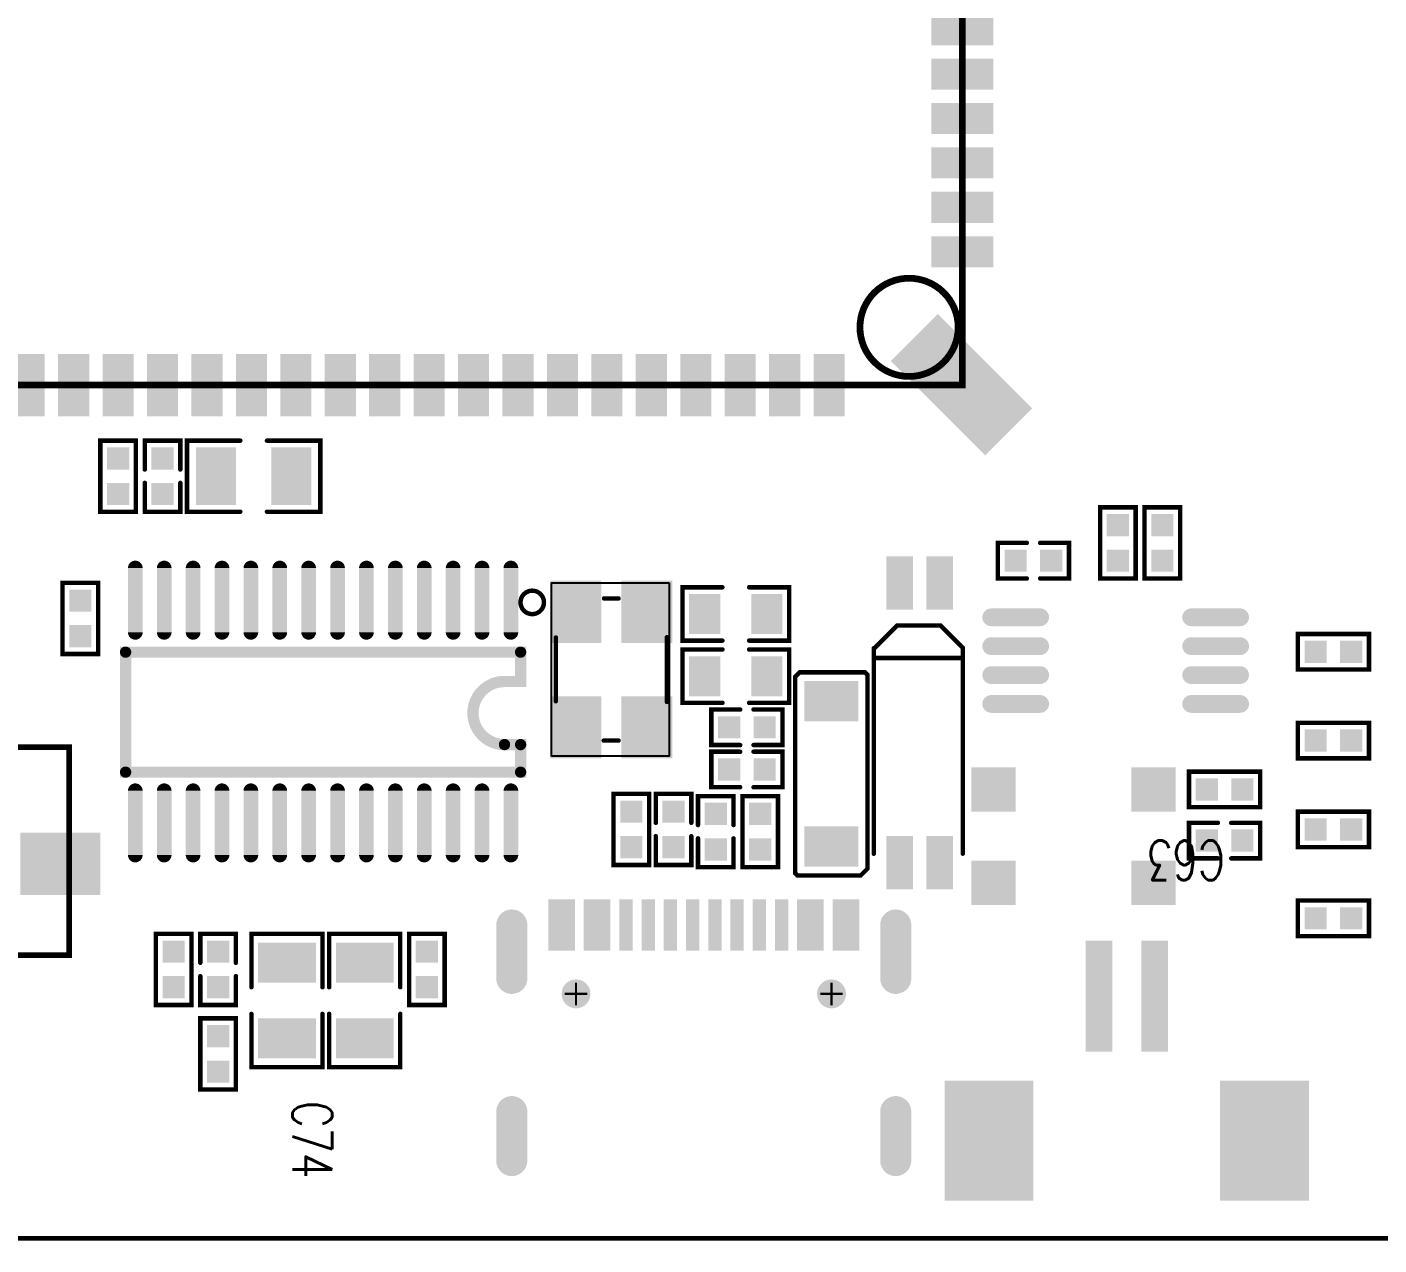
# Model space of a CAD drawing. Extents: x -122 to 0, y 0 to 77.
# Drawn here: x -72.75 to -42.33, y -0.15 to 27.26 of the extents above; entities that cross this region are included whole.
import ezdxf

# ---------------------------------------------------------------- set-up
doc = ezdxf.new("R2010")
doc.units = 0
doc.linetypes.add('KEEPOUT_00001000$0', pattern=[2, 1, 1])
for name, color, linetype in [('BOARD_OUTLINE_00', 255, 'CONTINUOUS'), ('DRIL_PLTE_THRU_01', 34, 'CONTINUOUS'), ('DRIL_SYMBOL', 255, 'CONTINUOUS'), ('KEEPOUT_01', 130, 'CONTINUOUS'), ('PADS_INNER', 43, 'CONTINUOUS'), ('PADS_TOP', 43, 'CONTINUOUS'), ('PART_NAME_01', 254, 'CONTINUOUS'), ('PART_TOP_2DLINE_00', 253, 'CONTINUOUS'), ('PART_TOP_2DLINE_01', 253, 'CONTINUOUS')]:
    doc.layers.add(name, color=color, linetype=linetype)
doc.styles.add('W0$1016', font='simplex', dxfattribs={"width": 0.75})
doc.styles.add('W0$127', font='simplex', dxfattribs={"width": 0.75})

# ---------------------------------------------------------------- blocks, each defined once
blk = doc.blocks.new('BOARD_33')
at = {"layer": 'BOARD_OUTLINE_00', "const_width": 0.1}
blk.add_lwpolyline([(0, -0.4), (120, -0.4), (120, -75.4), (0, -75.4)], close=True, dxfattribs=at)
blk = doc.blocks.new('SMOOTH_0$1')
at = {"const_width": 0.05}
blk.add_lwpolyline([(-0.025, 0, 1), (0.025, 0, 1)], format="xyb", close=True, dxfattribs=at)
blk = doc.blocks.new('PART_BODY_TOP_85')
at = {"layer": 'KEEPOUT_01', "linetype": 'KEEPOUT_00001000$0'}
blk.add_lwpolyline([(-1.95, 1.3), (1.95, 1.3), (1.95, -1.35), (-1.95, -1.35)], close=True, dxfattribs=at)
at = {"layer": 'PART_TOP_2DLINE_01', "const_width": 0.1}
for points in [[(-0.726, 1.25), (0.73, 1.25)], [(-1.6, -0.164), (-1.6, 0.163)], [(1.6, -0.172), (1.6, 0.163)], [(-0.72, -1.25), (0.715, -1.25)]]:
    blk.add_lwpolyline(points, dxfattribs=at)
blk.add_lwpolyline([(-1.247, -1.78, 1), (-1.774, -1.78, 1)], format="xyb", close=True, dxfattribs=at)
at = {"layer": 'PART_TOP_2DLINE_01'}
for p in [(-0.726, 1.25), (0.73, 1.25), (-1.6, 0.163), (1.6, 0.163), (-1.6, -0.164), (1.6, -0.172), (-0.72, -1.25), (0.715, -1.25)]:
    blk.add_blockref('SMOOTH_0$1', p, dxfattribs=at)
blk = doc.blocks.new('DRIL_HOLE_0')
blk.add_lwpolyline([(0, 0, 1), (0, 0, 1)], format="xyb", close=True)
blk = doc.blocks.new('PAD_0')
blk.add_lwpolyline([(0, 0, 1), (0, 0, 1)], format="xyb", close=True)
blk = doc.blocks.new('PAD_1')
at = {"const_width": 1.15}
blk.add_lwpolyline([(-0.7, 0), (0.7, 0)], dxfattribs=at)
blk = doc.blocks.new('STK_TOP_78')
at = {"layer": 'DRIL_PLTE_THRU_01'}
blk.add_blockref('DRIL_HOLE_0', (0, 0), dxfattribs=at)
at = {"layer": 'PADS_INNER'}
blk.add_blockref('PAD_0', (0, 0), dxfattribs=at)
at = {"layer": 'PADS_TOP'}
blk.add_blockref('PAD_1', (0, 0), dxfattribs=at)
blk = doc.blocks.new('SYM_TOP_46')
for name, p in [('STK_TOP_78', (-1.3, 0.8)), ('PART_BODY_TOP_85', (0, 0)), ('STK_TOP_78', (1.3, 0.8)), ('STK_TOP_78', (-1.3, -0.8)), ('STK_TOP_78', (1.3, -0.8))]:
    blk.add_blockref(name, p)
blk = doc.blocks.new('PART_TOP_0')
blk.add_blockref('SYM_TOP_46', (0, 0))
blk = doc.blocks.new('PART_BODY_TOP_46')
at = {"layer": 'PART_TOP_2DLINE_00', "const_width": 0.1}
for points in [[(-0.3, 0.8), (-1.5, 0.8), (-1.5, -0.8), (-0.3, -0.8)], [(0.3, 0.8), (1.5, 0.8), (1.5, -0.8), (0.3, -0.8)]]:
    blk.add_lwpolyline(points, dxfattribs=at)
at = {"layer": 'PART_TOP_2DLINE_00'}
for p in [(-1.5, 0.8), (-0.3, 0.8), (0.3, 0.8), (1.5, 0.8), (-1.5, -0.8), (-0.3, -0.8), (0.3, -0.8), (1.5, -0.8)]:
    blk.add_blockref('SMOOTH_0$1', p, dxfattribs=at)
blk = doc.blocks.new('PAD_2')
at = {"const_width": 0.9}
blk.add_lwpolyline([(-0.65, 0), (0.65, 0)], dxfattribs=at)
blk = doc.blocks.new('STK_TOP_9')
at = {"layer": 'DRIL_PLTE_THRU_01'}
blk.add_blockref('DRIL_HOLE_0', (0, 0), dxfattribs=at)
at = {"layer": 'PADS_INNER'}
blk.add_blockref('PAD_0', (0, 0), dxfattribs=at)
at = {"layer": 'PADS_TOP', "rotation": 90}
blk.add_blockref('PAD_2', (0, 0), dxfattribs=at)
blk = doc.blocks.new('SYM_TOP_7')
for name, p in [('STK_TOP_9', (-0.85, 0)), ('STK_TOP_9', (0.85, 0)), ('PART_BODY_TOP_46', (0, 0))]:
    blk.add_blockref(name, p)
blk = doc.blocks.new('PART_TOP_1')
blk.add_blockref('SYM_TOP_7', (0, 0))
blk = doc.blocks.new('DRIL_SLOT_0002300059000000900')
at = {"const_width": 0.3}
blk.add_lwpolyline([(0.15, -0.45), (0.15, 0.45, 1), (-0.15, 0.45), (-0.15, -0.45, 1)], format="xyb", close=True, dxfattribs=at)
blk = doc.blocks.new('PAD_17')
at = {"const_width": 0.35}
blk.add_lwpolyline([(-0.4, -0.175), (0.4, -0.175, 1), (0.4, 0.175), (-0.4, 0.175, 1)], format="xyb", close=True, dxfattribs=at)
blk = doc.blocks.new('PAD_19')
at = {"const_width": 0.35}
blk.add_lwpolyline([(-0.55, -0.175), (0.55, -0.175, 1), (0.55, 0.175), (-0.55, 0.175, 1)], format="xyb", close=True, dxfattribs=at)
blk = doc.blocks.new('STK_TOP_19')
at = {"layer": 'DRIL_PLTE_THRU_01'}
blk.add_blockref('DRIL_SLOT_0002300059000000900', (0, 0), dxfattribs=at)
at = {"layer": 'PADS_INNER', "rotation": 90}
blk.add_blockref('PAD_17', (0, 0), dxfattribs=at)
at = {"layer": 'PADS_TOP', "rotation": 90}
blk.add_blockref('PAD_19', (0, 0), dxfattribs=at)
blk = doc.blocks.new('PAD_21')
at = {"const_width": 0.35}
blk.add_lwpolyline([(-0.6, -0.175), (0.6, -0.175, 1), (0.6, 0.175), (-0.6, 0.175, 1)], format="xyb", close=True, dxfattribs=at)
blk = doc.blocks.new('STK_TOP_20')
at = {"layer": 'DRIL_PLTE_THRU_01'}
blk.add_blockref('DRIL_SLOT_0002300059000000900', (0, 0), dxfattribs=at)
at = {"layer": 'PADS_INNER', "rotation": 90}
blk.add_blockref('PAD_19', (0, 0), dxfattribs=at)
at = {"layer": 'PADS_TOP', "rotation": 90}
blk.add_blockref('PAD_21', (0, 0), dxfattribs=at)
blk = doc.blocks.new('DRIL_SYMBOL_0$65')
at = {"layer": 'DRIL_SYMBOL', "const_width": 0.0508}
for points in [[(-0.254, 0), (0.254, 0)], [(0, -0.254), (0, 0.254)]]:
    blk.add_lwpolyline(points, dxfattribs=at)
blk = doc.blocks.new('DRIL_HOLE_0$65')
at = {"const_width": 0.325}
blk.add_lwpolyline([(-0.1625, 0, 1), (0.1625, 0, 1)], format="xyb", close=True, dxfattribs=at)
blk.add_blockref('DRIL_SYMBOL_0$65', (0, 0))
blk = doc.blocks.new('PAD_22')
at = {"const_width": 0.325}
blk.add_lwpolyline([(0, -0.1625, 1), (0, 0.1625, 1)], format="xyb", close=True, dxfattribs=at)
blk = doc.blocks.new('STK_TOP_21')
at = {"layer": 'DRIL_PLTE_THRU_01'}
blk.add_blockref('DRIL_HOLE_0$65', (0, 0), dxfattribs=at)
at = {"layer": 'PADS_INNER'}
blk.add_blockref('PAD_22', (0, 0), dxfattribs=at)
at = {"layer": 'PADS_TOP'}
blk.add_blockref('PAD_22', (0, 0), dxfattribs=at)
blk = doc.blocks.new('PAD_23')
at = {"const_width": 0.6}
blk.add_lwpolyline([(-0.575, 0), (0.575, 0)], dxfattribs=at)
blk = doc.blocks.new('STK_TOP_18')
at = {"layer": 'DRIL_PLTE_THRU_01'}
blk.add_blockref('DRIL_HOLE_0', (0, 0), dxfattribs=at)
at = {"layer": 'PADS_INNER'}
blk.add_blockref('PAD_0', (0, 0), dxfattribs=at)
at = {"layer": 'PADS_TOP', "rotation": 90}
blk.add_blockref('PAD_23', (0, 0), dxfattribs=at)
blk = doc.blocks.new('PAD_24')
at = {"const_width": 0.3}
blk.add_lwpolyline([(-0.575, 0), (0.575, 0)], dxfattribs=at)
blk = doc.blocks.new('STK_TOP_22')
at = {"layer": 'DRIL_PLTE_THRU_01'}
blk.add_blockref('DRIL_HOLE_0', (0, 0), dxfattribs=at)
at = {"layer": 'PADS_INNER'}
blk.add_blockref('PAD_0', (0, 0), dxfattribs=at)
at = {"layer": 'PADS_TOP', "rotation": 90}
blk.add_blockref('PAD_24', (0, 0), dxfattribs=at)
blk = doc.blocks.new('SYM_TOP_14')
for name, p in [('STK_TOP_18', (-7.52, 4.75)), ('STK_TOP_18', (-7.52, 4.75)), ('STK_TOP_18', (-6.72, 4.75)), ('STK_TOP_18', (-6.72, 4.75)), ('STK_TOP_18', (-1.92, 4.75)), ('STK_TOP_18', (-1.92, 4.75)), ('STK_TOP_18', (-1.12, 4.75)), ('STK_TOP_18', (-1.12, 4.75)), ('STK_TOP_22', (-6.07, 4.75)), ('STK_TOP_22', (-5.57, 4.75)), ('STK_TOP_22', (-5.07, 4.75)), ('STK_TOP_22', (-4.57, 4.75)), ('STK_TOP_22', (-4.07, 4.75)), ('STK_TOP_22', (-3.57, 4.75)), ('STK_TOP_22', (-3.07, 4.75)), ('STK_TOP_22', (-2.57, 4.75)), ('STK_TOP_20', (-8.64, 4.15)), ('STK_TOP_20', (0, 4.15)), ('STK_TOP_21', (-7.195, 3.2)), ('STK_TOP_21', (-1.445, 3.2)), ('STK_TOP_19', (-8.64, 0)), ('STK_TOP_19', (0, 0))]:
    blk.add_blockref(name, p)
blk = doc.blocks.new('PART_TOP_53')
blk.add_blockref('SYM_TOP_14', (0, 0))
blk = doc.blocks.new('SMOOTH_0$127')
at = {"const_width": 0.0635}
blk.add_lwpolyline([(-0.03175, 0, 1), (0.03175, 0, 1)], format="xyb", close=True, dxfattribs=at)
blk = doc.blocks.new('PART_BODY_TOP_54')
at = {"layer": 'PART_TOP_2DLINE_01', "const_width": 0.127}
blk.add_lwpolyline([(-16.68, -0.15), (-16.68, -4.825), (1.9, -4.825), (1.9, -0.15), (0.5, -0.15), (0.5, -0.85), (-15.03, -0.85), (-15.03, -0.15)], close=True, dxfattribs=at)
at = {"layer": 'PART_TOP_2DLINE_01'}
for p in [(-16.68, -0.15), (-15.03, -0.15), (0.5, -0.15), (1.9, -0.15), (-15.03, -0.85), (0.5, -0.85), (-16.68, -4.825), (1.9, -4.825)]:
    blk.add_blockref('SMOOTH_0$127', p, dxfattribs=at)
blk = doc.blocks.new('PAD_25')
at = {"const_width": 0.3}
blk.add_lwpolyline([(-0.65, 0), (0.65, 0)], dxfattribs=at)
blk = doc.blocks.new('STK_TOP_23')
at = {"layer": 'DRIL_PLTE_THRU_01'}
blk.add_blockref('DRIL_HOLE_0', (0, 0), dxfattribs=at)
at = {"layer": 'PADS_INNER'}
blk.add_blockref('PAD_0', (0, 0), dxfattribs=at)
at = {"layer": 'PADS_TOP', "rotation": 90}
blk.add_blockref('PAD_25', (0, 0), dxfattribs=at)
blk = doc.blocks.new('PAD_26')
at = {"const_width": 1.4}
blk.add_lwpolyline([(-0.9, 0), (0.9, 0)], dxfattribs=at)
blk = doc.blocks.new('STK_TOP_24')
at = {"layer": 'DRIL_PLTE_THRU_01'}
blk.add_blockref('DRIL_HOLE_0', (0, 0), dxfattribs=at)
at = {"layer": 'PADS_INNER'}
blk.add_blockref('PAD_0', (0, 0), dxfattribs=at)
at = {"layer": 'PADS_TOP'}
blk.add_blockref('PAD_26', (0, 0), dxfattribs=at)
blk = doc.blocks.new('SYM_TOP_15')
for name, p in [('STK_TOP_23', (-14.5, 0)), ('STK_TOP_23', (-14, 0)), ('STK_TOP_23', (-13.5, 0)), ('STK_TOP_23', (-13, 0)), ('STK_TOP_23', (-12.5, 0)), ('STK_TOP_23', (-12, 0)), ('STK_TOP_23', (-11.5, 0)), ('STK_TOP_23', (-11, 0)), ('STK_TOP_23', (-10.5, 0)), ('STK_TOP_23', (-10, 0)), ('STK_TOP_23', (-9.5, 0)), ('STK_TOP_23', (-9, 0)), ('STK_TOP_23', (-8.5, 0)), ('STK_TOP_23', (-8, 0)), ('STK_TOP_23', (-7.5, 0)), ('STK_TOP_23', (-7, 0)), ('STK_TOP_23', (-6.5, 0)), ('STK_TOP_23', (-6, 0)), ('STK_TOP_23', (-5.5, 0)), ('STK_TOP_23', (-5, 0)), ('STK_TOP_23', (-4.5, 0)), ('STK_TOP_23', (-4, 0)), ('STK_TOP_23', (-3.5, 0)), ('STK_TOP_23', (-3, 0)), ('STK_TOP_23', (-2.5, 0)), ('STK_TOP_23', (-2, 0)), ('STK_TOP_23', (-1.5, 0)), ('STK_TOP_23', (-1, 0)), ('STK_TOP_23', (-0.5, 0)), ('STK_TOP_23', (0, 0)), ('PART_BODY_TOP_54', (0, 0)), ('STK_TOP_24', (-16.2, -2.775)), ('STK_TOP_24', (1.7, -2.775))]:
    blk.add_blockref(name, p)
blk = doc.blocks.new('PART_TOP_54')
blk.add_blockref('SYM_TOP_15', (0, 0))
blk = doc.blocks.new('PART_BODY_TOP_66')
at = {"layer": 'PART_TOP_2DLINE_01', "const_width": 0.1}
blk.add_lwpolyline([(-0.8, 0.4), (0.8, 0.4), (0.8, -0.4), (-0.8, -0.4)], close=True, dxfattribs=at)
at = {"layer": 'PART_TOP_2DLINE_01'}
for p in [(-0.8, 0.4), (0.8, 0.4), (-0.8, -0.4), (0.8, -0.4)]:
    blk.add_blockref('SMOOTH_0$1', p, dxfattribs=at)
blk = doc.blocks.new('PAD_5')
at = {"const_width": 0.5}
blk.add_lwpolyline([(-0.25, 0), (0.25, 0)], dxfattribs=at)
blk = doc.blocks.new('STK_TOP_7')
at = {"layer": 'DRIL_PLTE_THRU_01'}
blk.add_blockref('DRIL_HOLE_0', (0, 0), dxfattribs=at)
at = {"layer": 'PADS_INNER'}
blk.add_blockref('PAD_0', (0, 0), dxfattribs=at)
at = {"layer": 'PADS_TOP'}
blk.add_blockref('PAD_5', (0, 0), dxfattribs=at)
blk = doc.blocks.new('SYM_TOP_27')
for name, p in [('PART_BODY_TOP_66', (0, 0)), ('STK_TOP_7', (-0.4, 0)), ('STK_TOP_7', (0.4, 0))]:
    blk.add_blockref(name, p)
blk = doc.blocks.new('PART_TOP_87')
blk.add_blockref('SYM_TOP_27', (0, 0))
blk = doc.blocks.new('PART_TOP_131')
blk.add_blockref('SYM_TOP_27', (0, 0))
blk = doc.blocks.new('PART_TOP_132')
blk.add_blockref('SYM_TOP_27', (0, 0))
blk = doc.blocks.new('PART_TOP_133')
blk.add_blockref('SYM_TOP_27', (0, 0))
blk = doc.blocks.new('PART_TOP_139')
blk.add_blockref('SYM_TOP_27', (0, 0))
blk = doc.blocks.new('PART_TOP_147')
blk.add_blockref('SYM_TOP_27', (0, 0))
blk = doc.blocks.new('PART_TOP_148')
blk.add_blockref('SYM_TOP_27', (0, 0))
blk = doc.blocks.new('PART_TOP_149')
blk.add_blockref('SYM_TOP_27', (0, 0))
blk = doc.blocks.new('PART_TOP_150')
blk.add_blockref('SYM_TOP_27', (0, 0))
blk = doc.blocks.new('SMOOTH_0$1524')
at = {"const_width": 0.0762}
blk.add_lwpolyline([(-0.0381, 0, 1), (0.0381, 0, 1)], format="xyb", close=True, dxfattribs=at)
blk = doc.blocks.new('PART_BODY_TOP_73')
at = {"layer": 'PART_TOP_2DLINE_01', "const_width": 0.152}
blk.add_lwpolyline([(-3, 35), (32, 35), (32, 0), (-3, 0)], close=True, dxfattribs=at)
blk.add_lwpolyline([(-2.805, 1.2, 1), (-0.595, 1.2, 1)], format="xyb", close=True, dxfattribs=at)
at = {"layer": 'PART_TOP_2DLINE_01'}
blk.add_blockref('SMOOTH_0$1524', (-3, 0), dxfattribs=at)
blk = doc.blocks.new('PAD_48')
blk.add_lwpolyline([(0, 0), (0, 0)])
blk = doc.blocks.new('PAD_51')
at = {"const_width": 0.7}
blk.add_lwpolyline([(-0.7, 0), (0.7, 0)], dxfattribs=at)
blk = doc.blocks.new('STK_TOP_55')
at = {"layer": 'DRIL_PLTE_THRU_01'}
blk.add_blockref('DRIL_HOLE_0', (0, 0), dxfattribs=at)
at = {"layer": 'PADS_INNER'}
blk.add_blockref('PAD_48', (0, 0), dxfattribs=at)
at = {"layer": 'PADS_TOP', "rotation": 90}
blk.add_blockref('PAD_51', (0, 0), dxfattribs=at)
blk = doc.blocks.new('STK_TOP_54')
at = {"layer": 'DRIL_PLTE_THRU_01'}
blk.add_blockref('DRIL_HOLE_0', (0, 0), dxfattribs=at)
at = {"layer": 'PADS_INNER'}
blk.add_blockref('PAD_48', (0, 0), dxfattribs=at)
at = {"layer": 'PADS_TOP'}
blk.add_blockref('PAD_51', (0, 0), dxfattribs=at)
blk = doc.blocks.new('PAD_52')
at = {"const_width": 1.5}
blk.add_lwpolyline([(-1.5, 0), (1.5, 0)], dxfattribs=at)
blk = doc.blocks.new('STK_TOP_56')
at = {"layer": 'DRIL_PLTE_THRU_01'}
blk.add_blockref('DRIL_HOLE_0', (0, 0), dxfattribs=at)
at = {"layer": 'PADS_INNER'}
blk.add_blockref('PAD_48', (0, 0), dxfattribs=at)
at = {"layer": 'PADS_TOP', "rotation": 45}
blk.add_blockref('PAD_52', (0, 0), dxfattribs=at)
blk = doc.blocks.new('SYM_TOP_34')
for name, p in [('PART_BODY_TOP_73', (0, 0)), ('STK_TOP_54', (-3, 21)), ('STK_TOP_54', (-3, 20)), ('STK_TOP_54', (-3, 19)), ('STK_TOP_54', (-3, 18)), ('STK_TOP_54', (-3, 17)), ('STK_TOP_54', (-3, 16)), ('STK_TOP_54', (-3, 15)), ('STK_TOP_54', (-3, 14)), ('STK_TOP_54', (-3, 13)), ('STK_TOP_54', (-3, 12)), ('STK_TOP_54', (-3, 11)), ('STK_TOP_54', (-3, 10)), ('STK_TOP_54', (-3, 9)), ('STK_TOP_54', (-3, 8)), ('STK_TOP_54', (-3, 7)), ('STK_TOP_54', (-3, 6)), ('STK_TOP_54', (-3, 5)), ('STK_TOP_54', (-3, 4)), ('STK_TOP_54', (-3, 3)), ('STK_TOP_56', (-2.99, 0.02)), ('STK_TOP_55', (0, 0)), ('STK_TOP_55', (1, 0)), ('STK_TOP_55', (2, 0)), ('STK_TOP_55', (3, 0)), ('STK_TOP_55', (4, 0)), ('STK_TOP_55', (5, 0))]:
    blk.add_blockref(name, p)
blk = doc.blocks.new('PART_TOP_153')
blk.add_blockref('SYM_TOP_34', (0, 0))
blk = doc.blocks.new('SMOOTH_0$254')
at = {"const_width": 0.127}
blk.add_lwpolyline([(-0.0635, 0, 1), (0.0635, 0, 1)], format="xyb", close=True, dxfattribs=at)
blk = doc.blocks.new('PART_BODY_TOP_77')
at = {"layer": 'PART_TOP_2DLINE_00', "const_width": 0.254}
blk.add_lwpolyline([(-1.44, 4.158), (-1.44, -4.732), (1.26, -4.732), (1.26, 4.158), (0.64, 4.158), (0.64, 3.796, -1), (-0.78, 3.796), (-0.78, 4.158)], format="xyb", close=True, dxfattribs=at)
at = {"layer": 'PART_TOP_2DLINE_00'}
for p in [(-1.44, 4.158), (0.64, 4.158), (1.26, 4.158), (0.64, 3.796), (-1.44, -4.732), (1.26, -4.732)]:
    blk.add_blockref('SMOOTH_0$254', p, dxfattribs=at)
blk = doc.blocks.new('PAD_56')
at = {"const_width": 0.1651}
blk.add_lwpolyline([(-0.7239, -0.08255), (0.7239, -0.08255, 1), (0.7239, 0.08255), (-0.7239, 0.08255, 1)], format="xyb", close=True, dxfattribs=at)
blk = doc.blocks.new('STK_TOP_64')
at = {"layer": 'DRIL_PLTE_THRU_01'}
blk.add_blockref('DRIL_HOLE_0', (0, 0), dxfattribs=at)
at = {"layer": 'PADS_INNER'}
blk.add_blockref('PAD_0', (0, 0), dxfattribs=at)
at = {"layer": 'PADS_TOP'}
blk.add_blockref('PAD_56', (0, 0), dxfattribs=at)
blk = doc.blocks.new('SYM_TOP_38')
for name, p in [('PART_BODY_TOP_77', (0, 0)), ('STK_TOP_64', (-2.61, 3.94)), ('STK_TOP_64', (2.402, 3.94)), ('STK_TOP_64', (-2.61, 3.28976)), ('STK_TOP_64', (2.402, 3.28976)), ('STK_TOP_64', (-2.61, 2.63952)), ('STK_TOP_64', (2.402, 2.63952)), ('STK_TOP_64', (-2.61, 1.98928)), ('STK_TOP_64', (2.402, 1.98928)), ('STK_TOP_64', (-2.61, 1.33904)), ('STK_TOP_64', (2.402, 1.33904)), ('STK_TOP_64', (-2.61, 0.6888)), ('STK_TOP_64', (2.402, 0.6888)), ('STK_TOP_64', (-2.61, 0.03856)), ('STK_TOP_64', (2.402, 0.03856)), ('STK_TOP_64', (-2.61, -0.61168)), ('STK_TOP_64', (2.402, -0.61168)), ('STK_TOP_64', (-2.61, -1.26192)), ('STK_TOP_64', (2.402, -1.26192)), ('STK_TOP_64', (-2.61, -1.91216)), ('STK_TOP_64', (2.402, -1.91216)), ('STK_TOP_64', (-2.61, -2.5624)), ('STK_TOP_64', (2.402, -2.5624)), ('STK_TOP_64', (-2.61, -3.21264)), ('STK_TOP_64', (2.402, -3.21264)), ('STK_TOP_64', (-2.61, -3.86288)), ('STK_TOP_64', (2.402, -3.86288)), ('STK_TOP_64', (-2.61, -4.51312)), ('STK_TOP_64', (2.402, -4.51312))]:
    blk.add_blockref(name, p)
blk = doc.blocks.new('PART_TOP_156')
blk.add_blockref('SYM_TOP_38', (0, 0))
blk = doc.blocks.new('PART_BODY_TOP_78')
at = {"layer": 'PART_TOP_2DLINE_01', "const_width": 0.127}
blk.add_lwpolyline([(-1.703, 2.7, 1), (1.903, 2.7, 1)], format="xyb", close=True, dxfattribs=at)
blk.add_lwpolyline([(0, 1.5), (15.9, 1.5), (15.9, -15.5), (0, -15.5)], close=True, dxfattribs=at)
at = {"layer": 'PART_TOP_2DLINE_01'}
for p in [(0, 1.5), (15.9, 1.5), (0, -15.5), (15.9, -15.5)]:
    blk.add_blockref('SMOOTH_0$127', p, dxfattribs=at)
blk = doc.blocks.new('STK_TOP_65')
at = {"layer": 'DRIL_PLTE_THRU_01'}
blk.add_blockref('DRIL_HOLE_0', (0, 0), dxfattribs=at)
at = {"layer": 'PADS_INNER'}
blk.add_blockref('PAD_48', (0, 0), dxfattribs=at)
at = {"layer": 'PADS_TOP'}
blk.add_blockref('PAD_52', (0, 0), dxfattribs=at)
blk = doc.blocks.new('SYM_TOP_39')
for name, p in [('PART_BODY_TOP_78', (0, 0)), ('STK_TOP_65', (0, 0)), ('STK_TOP_65', (16, 0)), ('STK_TOP_65', (0, -2)), ('STK_TOP_65', (16, -2)), ('STK_TOP_65', (0, -4)), ('STK_TOP_65', (16, -4)), ('STK_TOP_65', (0, -6)), ('STK_TOP_65', (16, -6)), ('STK_TOP_65', (0, -8)), ('STK_TOP_65', (16, -8)), ('STK_TOP_65', (0, -10)), ('STK_TOP_65', (16, -10)), ('STK_TOP_65', (0, -12)), ('STK_TOP_65', (16, -12)), ('STK_TOP_65', (0, -14)), ('STK_TOP_65', (16, -14))]:
    blk.add_blockref(name, p)
blk = doc.blocks.new('PART_TOP_157')
blk.add_blockref('SYM_TOP_39', (0, 0))
blk = doc.blocks.new('PART_BODY_TOP_44')
at = {"layer": 'PART_TOP_2DLINE_00', "const_width": 0.1}
for points in [[(-0.15, 0.4), (-0.8, 0.4), (-0.8, -0.4), (-0.15, -0.4)], [(0.15, -0.4), (0.8, -0.4), (0.8, 0.4), (0.15, 0.4)]]:
    blk.add_lwpolyline(points, dxfattribs=at)
at = {"layer": 'PART_TOP_2DLINE_00'}
for p in [(-0.8, 0.4), (-0.15, 0.4), (0.15, 0.4), (0.8, 0.4), (-0.8, -0.4), (-0.15, -0.4), (0.15, -0.4), (0.8, -0.4)]:
    blk.add_blockref('SMOOTH_0$1', p, dxfattribs=at)
blk = doc.blocks.new('SYM_TOP_5')
for name, p in [('PART_BODY_TOP_44', (0, 0)), ('STK_TOP_7', (-0.4, 0)), ('STK_TOP_7', (0.4, 0))]:
    blk.add_blockref(name, p)
blk = doc.blocks.new('PART_TOP_171')
blk.add_blockref('SYM_TOP_5', (0, 0))
blk = doc.blocks.new('PART_TOP_194')
blk.add_blockref('SYM_TOP_27', (0, 0))
blk = doc.blocks.new('PART_TOP_197')
blk.add_blockref('SYM_TOP_5', (0, 0))
at = {"layer": 'PART_NAME_01', "style": 'W0$1016', "width": 0.75}
blk.add_text('C63', height=0.889, dxfattribs=at).set_placement((0, 0))
blk = doc.blocks.new('PART_TOP_213')
blk.add_blockref('SYM_TOP_7', (0, 0))
blk = doc.blocks.new('PAD_73')
at = {"const_width": 1}
blk.add_lwpolyline([(-0.5, 0), (0.5, 0)], dxfattribs=at)
blk = doc.blocks.new('STK_TOP_83')
at = {"layer": 'DRIL_PLTE_THRU_01'}
blk.add_blockref('DRIL_HOLE_0', (0, 0), dxfattribs=at)
at = {"layer": 'PADS_INNER'}
blk.add_blockref('PAD_0', (0, 0), dxfattribs=at)
at = {"layer": 'PADS_TOP'}
blk.add_blockref('PAD_73', (0, 0), dxfattribs=at)
blk = doc.blocks.new('SYM_TOP_53')
for p in [(-1.8, 0), (1.8, 0)]:
    blk.add_blockref('STK_TOP_83', p)
blk = doc.blocks.new('PART_TOP_214')
blk.add_blockref('SYM_TOP_53', (0, 0))
blk = doc.blocks.new('PART_BODY_TOP_49')
at = {"layer": 'PART_TOP_2DLINE_00', "const_width": 0.1}
blk.add_lwpolyline([(-2.286, -0.7112), (-2.286, 0.762), (-2.2352, 0.8128), (2.1336, 0.8128), (2.286, 0.6604), (2.286, -0.762), (2.2352, -0.8128), (-2.1844, -0.8128)], close=True, dxfattribs=at)
at = {"layer": 'PART_TOP_2DLINE_00'}
for p in [(-2.286, 0.762), (-2.2352, 0.8128), (2.1336, 0.8128), (2.286, 0.6604), (-2.286, -0.7112), (-2.1844, -0.8128), (2.2352, -0.8128), (2.286, -0.762)]:
    blk.add_blockref('SMOOTH_0$1', p, dxfattribs=at)
blk = doc.blocks.new('PAD_11')
at = {"const_width": 0.91}
blk.add_lwpolyline([(-0.61, 0), (0.61, 0)], dxfattribs=at)
blk = doc.blocks.new('STK_TOP_13')
at = {"layer": 'DRIL_PLTE_THRU_01'}
blk.add_blockref('DRIL_HOLE_0', (0, 0), dxfattribs=at)
at = {"layer": 'PADS_INNER'}
blk.add_blockref('PAD_0', (0, 0), dxfattribs=at)
at = {"layer": 'PADS_TOP', "rotation": 90}
blk.add_blockref('PAD_11', (0, 0), dxfattribs=at)
blk = doc.blocks.new('SYM_TOP_10')
for name, p in [('STK_TOP_13', (-1.635, 0)), ('STK_TOP_13', (1.635, 0)), ('PART_BODY_TOP_49', (0, 0))]:
    blk.add_blockref(name, p)
blk = doc.blocks.new('PART_TOP_215')
blk.add_blockref('SYM_TOP_10', (0, 0))
blk = doc.blocks.new('PART_TOP_223')
blk.add_blockref('SYM_TOP_7', (0, 0))
at = {"layer": 'PART_NAME_01', "style": 'W0$127', "width": 0.75}
blk.add_text('C74', height=0.889, dxfattribs=at).set_placement((2.259, 0.126))
blk = doc.blocks.new('PART_BODY_TOP_93')
at = {"layer": 'PART_TOP_2DLINE_01', "const_width": 0.1}
for points in [[(-2.01, 0.94), (-2.49, 0.46), (-2.49, -0.52), (-1.97, -1.04)], [(2.645, 0.96), (-1.99, 0.96)], [(-1.76, 0.96), (-1.76, -1.04)], [(2.645, -1.044), (-1.98, -1.044)]]:
    blk.add_lwpolyline(points, dxfattribs=at)
at = {"layer": 'PART_TOP_2DLINE_01'}
for p in [(-2.01, 0.94), (-1.99, 0.96), (-1.76, 0.96), (2.645, 0.96), (-2.49, 0.46), (-2.49, -0.52), (-1.98, -1.044), (-1.97, -1.04), (-1.76, -1.04), (2.645, -1.044)]:
    blk.add_blockref('SMOOTH_0$1', p, dxfattribs=at)
blk = doc.blocks.new('PAD_75')
at = {"const_width": 0.6}
blk.add_lwpolyline([(-0.6, 0), (0.6, 0)], dxfattribs=at)
blk = doc.blocks.new('STK_TOP_85')
at = {"layer": 'DRIL_PLTE_THRU_01'}
blk.add_blockref('DRIL_HOLE_0', (0, 0), dxfattribs=at)
at = {"layer": 'PADS_INNER'}
blk.add_blockref('PAD_0', (0, 0), dxfattribs=at)
at = {"layer": 'PADS_TOP'}
blk.add_blockref('PAD_75', (0, 0), dxfattribs=at)
blk = doc.blocks.new('STK_TOP_84')
at = {"layer": 'DRIL_PLTE_THRU_01'}
blk.add_blockref('DRIL_HOLE_0', (0, 0), dxfattribs=at)
at = {"layer": 'PADS_INNER'}
blk.add_blockref('PAD_0', (0, 0), dxfattribs=at)
at = {"layer": 'PADS_TOP'}
blk.add_blockref('PAD_75', (0, 0), dxfattribs=at)
blk = doc.blocks.new('SYM_TOP_54')
for name, p in [('PART_BODY_TOP_93', (0, 0)), ('STK_TOP_85', (-3.45, 0.44)), ('STK_TOP_84', (2.85, 0.44)), ('STK_TOP_85', (-3.45, -0.46)), ('STK_TOP_84', (2.85, -0.46))]:
    blk.add_blockref(name, p)
blk = doc.blocks.new('PART_TOP_234')
blk.add_blockref('SYM_TOP_54', (0, 0))
blk = doc.blocks.new('PART_TOP_241')
blk.add_blockref('SYM_TOP_53', (0, 0))
blk = doc.blocks.new('PART_TOP_242')
blk.add_blockref('SYM_TOP_5', (0, 0))
blk = doc.blocks.new('PART_TOP_243')
blk.add_blockref('SYM_TOP_5', (0, 0))
blk = doc.blocks.new('PART_TOP_244')
blk.add_blockref('SYM_TOP_5', (0, 0))
blk = doc.blocks.new('PART_TOP_245')
blk.add_blockref('SYM_TOP_5', (0, 0))
blk = doc.blocks.new('PART_TOP_246')
blk.add_blockref('SYM_TOP_5', (0, 0))
blk = doc.blocks.new('PART_TOP_247')
blk.add_blockref('SYM_TOP_5', (0, 0))
blk = doc.blocks.new('PART_BODY_TOP_45')
at = {"layer": 'PART_TOP_2DLINE_00', "const_width": 0.1}
for points in [[(-0.3, 0.6), (-1.2, 0.6), (-1.2, -0.6), (-0.3, -0.6)], [(0.3, -0.6), (1.2, -0.6), (1.2, 0.6), (0.3, 0.6)]]:
    blk.add_lwpolyline(points, dxfattribs=at)
at = {"layer": 'PART_TOP_2DLINE_00'}
for p in [(-1.2, 0.6), (-0.3, 0.6), (0.3, 0.6), (1.2, 0.6), (-1.2, -0.6), (-0.3, -0.6), (0.3, -0.6), (1.2, -0.6)]:
    blk.add_blockref('SMOOTH_0$1', p, dxfattribs=at)
blk = doc.blocks.new('PAD_6')
at = {"const_width": 0.7}
blk.add_lwpolyline([(-0.45, 0), (0.45, 0)], dxfattribs=at)
blk = doc.blocks.new('STK_TOP_8')
at = {"layer": 'DRIL_PLTE_THRU_01'}
blk.add_blockref('DRIL_HOLE_0', (0, 0), dxfattribs=at)
at = {"layer": 'PADS_INNER'}
blk.add_blockref('PAD_0', (0, 0), dxfattribs=at)
at = {"layer": 'PADS_TOP', "rotation": 90}
blk.add_blockref('PAD_6', (0, 0), dxfattribs=at)
blk = doc.blocks.new('SYM_TOP_6')
for name, p in [('PART_BODY_TOP_45', (0, 0)), ('STK_TOP_8', (-0.7, 0)), ('STK_TOP_8', (0.7, 0))]:
    blk.add_blockref(name, p)
blk = doc.blocks.new('PART_TOP_248')
blk.add_blockref('SYM_TOP_6', (0, 0))
blk = doc.blocks.new('PART_TOP_249')
blk.add_blockref('SYM_TOP_6', (0, 0))
blk = doc.blocks.new('PAD_78')
at = {"const_width": 0.2}
blk.add_lwpolyline([(-0.55, -0.1), (0.55, -0.1, 1), (0.55, 0.1), (-0.55, 0.1, 1)], format="xyb", close=True, dxfattribs=at)
blk = doc.blocks.new('STK_TOP_86')
at = {"layer": 'DRIL_PLTE_THRU_01'}
blk.add_blockref('DRIL_HOLE_0', (0, 0), dxfattribs=at)
at = {"layer": 'PADS_INNER'}
blk.add_blockref('PAD_0', (0, 0), dxfattribs=at)
at = {"layer": 'PADS_TOP', "rotation": 90}
blk.add_blockref('PAD_78', (0, 0), dxfattribs=at)
blk = doc.blocks.new('SYM_TOP_55')
for p in [(-0.975, 2.25), (-0.325, 2.25), (0.325, 2.25), (0.975, 2.25), (-0.975, -2.25), (-0.325, -2.25), (0.325, -2.25), (0.975, -2.25)]:
    blk.add_blockref('STK_TOP_86', p)
blk = doc.blocks.new('PART_TOP_250')
blk.add_blockref('SYM_TOP_55', (0, 0))
blk = doc.blocks.new('PART_TOP_251')
blk.add_blockref('SYM_TOP_27', (0, 0))
blk = doc.blocks.new('PART_TOP_252')
blk.add_blockref('SYM_TOP_27', (0, 0))
blk = doc.blocks.new('PART_TOP_253')
blk.add_blockref('SYM_TOP_27', (0, 0))
blk = doc.blocks.new('PART_TOP_254')
blk.add_blockref('SYM_TOP_27', (0, 0))
blk = doc.blocks.new('PAD_79')
at = {"const_width": 0.6}
blk.add_lwpolyline([(-1.25, 0), (1.25, 0)], dxfattribs=at)
blk = doc.blocks.new('STK_TOP_87')
at = {"layer": 'DRIL_PLTE_THRU_01'}
blk.add_blockref('DRIL_HOLE_0', (0, 0), dxfattribs=at)
at = {"layer": 'PADS_INNER'}
blk.add_blockref('PAD_0', (0, 0), dxfattribs=at)
at = {"layer": 'PADS_TOP', "rotation": 90}
blk.add_blockref('PAD_79', (0, 0), dxfattribs=at)
blk = doc.blocks.new('PAD_81')
at = {"const_width": 2}
blk.add_lwpolyline([(-1.35, 0), (1.35, 0)], dxfattribs=at)
blk = doc.blocks.new('STK_TOP_88')
at = {"layer": 'DRIL_PLTE_THRU_01'}
blk.add_blockref('DRIL_HOLE_0', (0, 0), dxfattribs=at)
at = {"layer": 'PADS_INNER'}
blk.add_blockref('PAD_0', (0, 0), dxfattribs=at)
at = {"layer": 'PADS_TOP', "rotation": 90}
blk.add_blockref('PAD_81', (0, 0), dxfattribs=at)
blk = doc.blocks.new('SYM_TOP_56')
for name, p in [('STK_TOP_87', (-0.625, 0.25)), ('STK_TOP_87', (0.625, 0.25)), ('STK_TOP_88', (-3.1, -3)), ('STK_TOP_88', (3.1, -3))]:
    blk.add_blockref(name, p)
blk = doc.blocks.new('PART_TOP_255')
blk.add_blockref('SYM_TOP_56', (0, 0))

msp = doc.modelspace()

# ---------------------------------------------------------------- block references
for name, p in [('BOARD_33', (-120, 75.4)), ('PART_TOP_1', (-67.65, 17.15)), ('PART_TOP_249', (-56.8, 14.05)), ('PART_TOP_248', (-56.8, 12.65)), ('PART_TOP_54', (-73.7, 11.2)), ('PART_TOP_245', (-56.55, 11.5)), ('PART_TOP_244', (-56.55, 10.55)), ('PART_TOP_241', (-49.2, 10.1)), ('PART_TOP_214', (-49.2, 8)), ('PART_TOP_53', (-53.2, 2.3)), ('PART_TOP_255', (-48, 5.2))]:
    msp.add_blockref(name, p)
for name, p, rotation in [('PART_TOP_153', (-51.7, 22.2), 90), ('PART_TOP_157', (-24.55, 5.2), 180), ('PART_TOP_87', (-70.7, 17.15), 90), ('PART_TOP_242', (-69.7, 17.15), 90), ('PART_TOP_133', (-48.2, 15.65), 90), ('PART_TOP_132', (-47.2, 15.65), 90), ('PART_TOP_234', (-52.65, 11.3), 270), ('PART_TOP_171', (-50.1, 15.25), 180), ('PART_TOP_156', (-65.8, 11.75), 270), ('PART_TOP_0', (-59.6, 12.8), 270), ('PART_TOP_253', (-71.55, 13.95), 90), ('PART_TOP_250', (-48.25, 13), 270), ('PART_TOP_150', (-43.35, 13.2), 180), ('PART_TOP_215', (-54.65, 10.45), 270), ('PART_TOP_149', (-43.35, 11.2), 180), ('PART_TOP_131', (-45.8, 10.1), 180), ('PART_TOP_194', (-59.15, 9.2), 270), ('PART_TOP_247', (-58.2, 9.2), 90), ('PART_TOP_246', (-57.25, 9.15), 90), ('PART_TOP_251', (-56.25, 9.15), 270), ('PART_TOP_148', (-43.35, 9.2), 180), ('PART_TOP_197', (-45.8, 8.95), 180), ('PART_TOP_147', (-43.35, 7.2), 180), ('PART_TOP_139', (-69.45, 6.05), 90), ('PART_TOP_243', (-68.45, 6.05), 270), ('PART_TOP_223', (-66.9, 5.35), 270), ('PART_TOP_213', (-65.15, 5.35), 270), ('PART_TOP_254', (-63.75, 6.05), 90), ('PART_TOP_252', (-68.45, 4.15), 270)]:
    msp.add_blockref(name, p, dxfattribs=dict(rotation=rotation))

doc.saveas('drawing.dxf')
